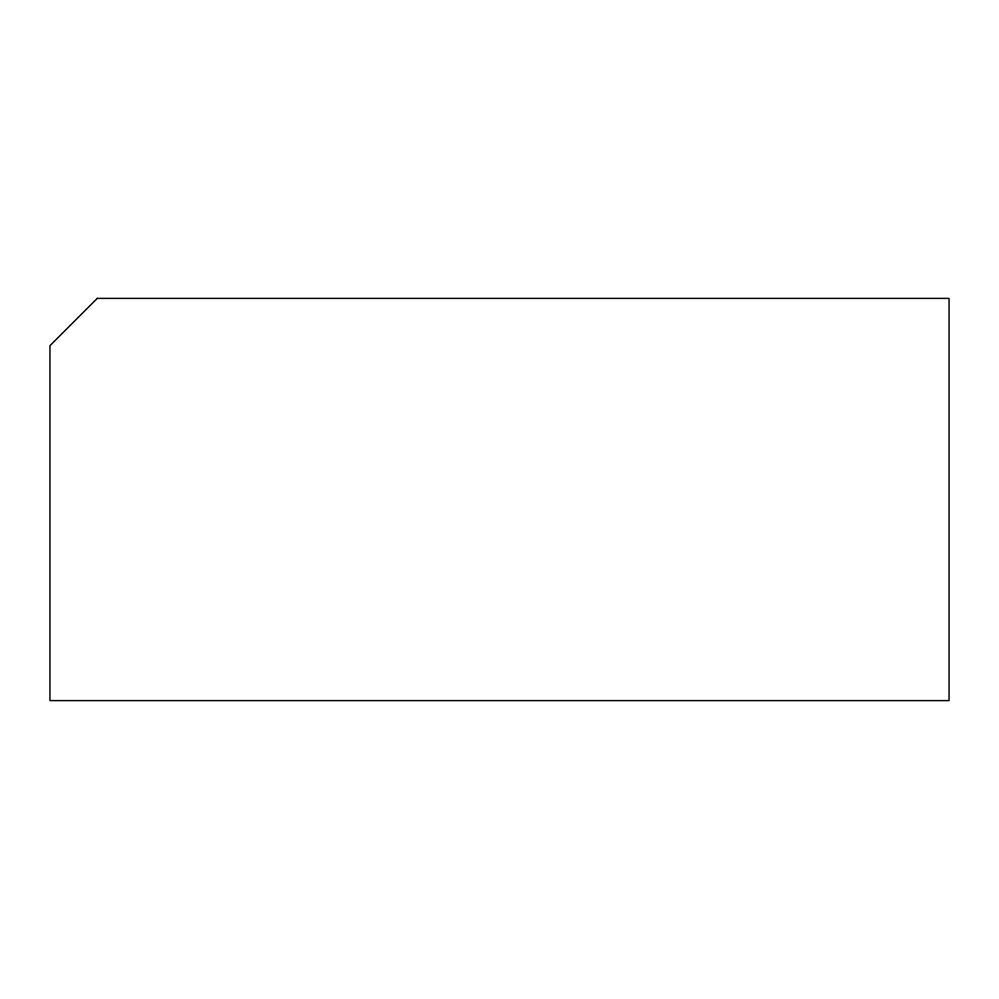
<?xml version="1.0" encoding="UTF-8"?>
<svg xmlns="http://www.w3.org/2000/svg" width="999" height="999" viewBox="0 0 999 999"><rect width="100%" height="100%" fill="white"/><g stroke="black" fill="none" stroke-linecap="round" stroke-linejoin="round"><path stroke-width="1.5" d="M97.265 298.389L49.95 345.704L49.95 700.611L949.05 700.611L949.05 298.389L97.265 298.389"/></g></svg>
